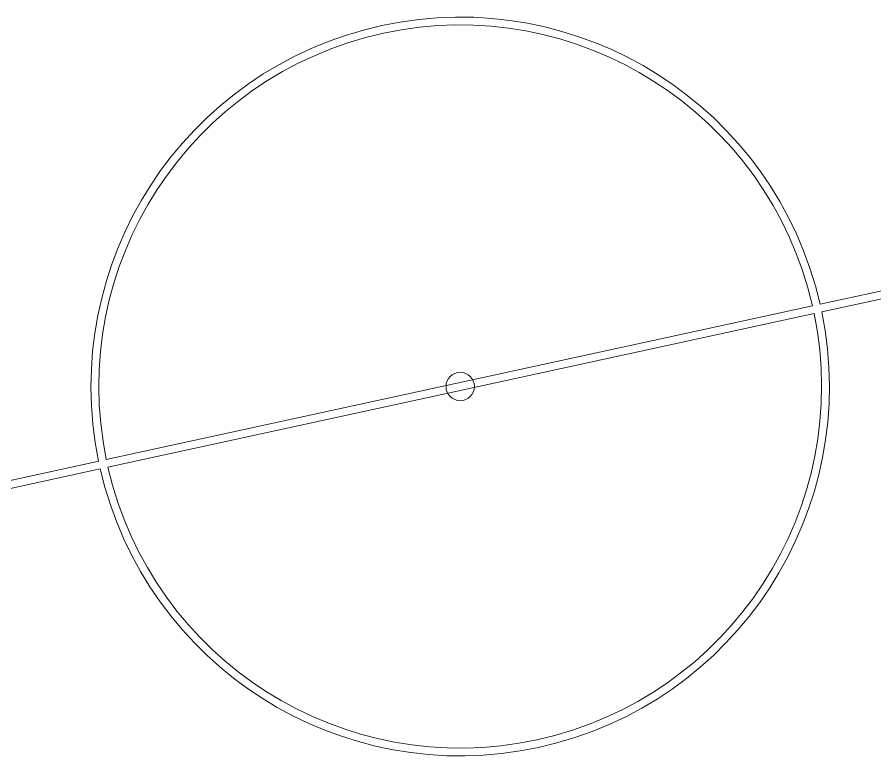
# Model space of a CAD drawing. Header units: millimetres. Extents: x -395 to 1008, y 9 to 692.
# Drawn here: x -114.61 to -101.49, y 71.79 to 83.09 of the extents above; entities that cross this region are included whole.
import ezdxf

# ---------------------------------------------------------------- set-up
doc = ezdxf.new("R2010")
doc.units = ezdxf.units.MM
doc.header["$LTSCALE"] = 0.1
doc.header["$MEASUREMENT"] = 0
doc.layers.add('.10 ultra fina', color=240, linetype='Continuous', lineweight=5)
doc.layers.add('.30', color=50, linetype='Continuous', lineweight=5)

# ---------------------------------------------------------------- blocks, each defined once
blk = doc.blocks.new('eeetet')
at = {"layer": '.10 ultra fina', "color": 240, "lineweight": 5}
for p, q in [((597.45, 140.217), (590.869, 138.786)), ((590.894, 138.669), (597.476, 140.1)), ((590.752, 138.76), (579.952, 136.412)), ((579.977, 136.295), (590.777, 138.643)), ((579.835, 136.387), (573.253, 134.955)), ((573.278, 134.838), (579.86, 136.269))]:
    blk.add_line(p, q, dxfattribs=at)
blk.add_circle((585.365, 137.528), 0.217, dxfattribs=at)
for radius, start, end in [(5.647, 12.8763, 191.6587), (5.527, 12.8896, 191.6455), (5.647, 192.8763, 11.6587), (5.527, 192.8896, 11.6455)]:
    blk.add_arc((585.365, 137.528), radius, start, end, dxfattribs=at)

msp = doc.modelspace()

# ---------------------------------------------------------------- block references
at = {"layer": '.30'}
msp.add_blockref('eeetet', (-693.2, -60.087), dxfattribs=at)

doc.saveas('drawing.dxf')
